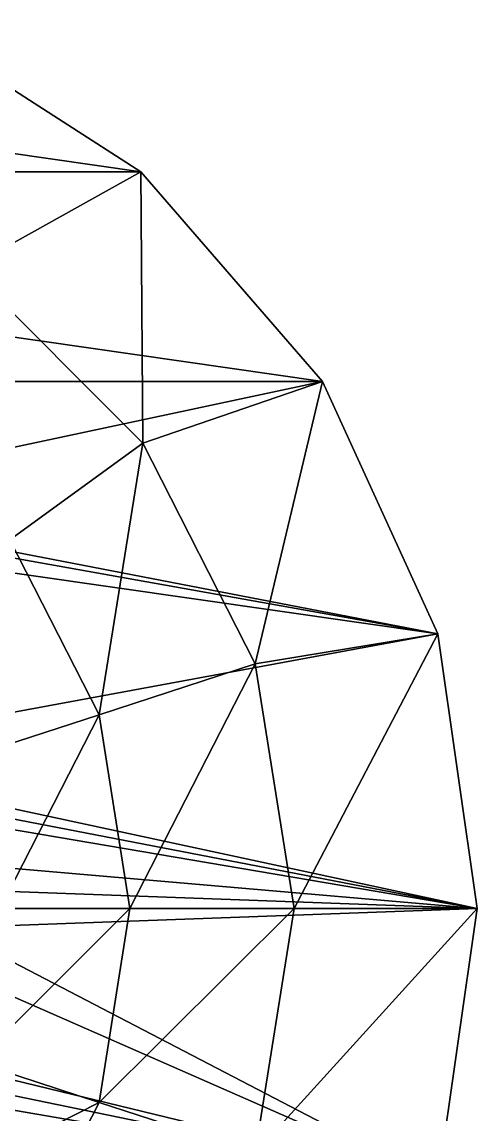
# Model space of a CAD drawing. Extents: x -5 to 5, y -5 to 5.
# Drawn here: x 2.69 to 5.05, y -1.07 to 4.59 of the extents above; entities that cross this region are included whole.
import ezdxf

# ---------------------------------------------------------------- set-up
doc = ezdxf.new("R2010")
doc.units = 0

msp = doc.modelspace()

# ---------------------------------------------------------------- linework, layer by layer
for points in [[(3.306615, 3.815884, -3.19), (-3.306615, 3.815884, -3.19), (-2.097545, 4.592903, -3.19)], [(3.306615, 3.815884, -3.19), (-2.097545, 4.592903, -3.19), (2.097545, 4.592903, -3.19)], [(3.306615, 3.815884, -3.19), (2.097545, 4.592903, -3.19), (2.410083, 3.317195, -3.000376)], [(4.247595, 2.729923, -3.19), (-4.247595, 2.729923, -3.19), (-3.306615, 3.815884, -3.19)], [(4.247595, 2.729923, -3.19), (-3.306615, 3.815884, -3.19), (3.306615, 3.815884, -3.19)], [(3.306615, 3.815884, -3.19), (2.410083, 3.317195, -3.000376), (3.317195, 2.410083, -3.000376)], [(4.247595, 2.729923, -3.19), (3.306615, 3.815884, -3.19), (3.317195, 2.410083, -3.000376)], [(3.317195, 2.410083, -3.000376), (2.410083, 3.317195, -3.000376), (2.628183, 1.909487, -2.53283)], [(1.313771, 2.104861, -3.19), (-4.247595, 2.729923, -3.19), (4.247595, 2.729923, -3.19)], [(1.313771, 2.104861, -3.19), (4.247595, 2.729923, -3.19), (4.844704, 1.422436, -3.19)], [(4.247595, 2.729923, -3.19), (3.317195, 2.410083, -3.000376), (3.899596, 1.267056, -3.000376)], [(4.844704, 1.422436, -3.19), (4.247595, 2.729923, -3.19), (3.899596, 1.267056, -3.000376)], [(3.317195, 2.410083, -3.000376), (2.628183, 1.909487, -2.53283), (3.089614, 1.003877, -2.53283)], [(3.899596, 1.267056, -3.000376), (3.317195, 2.410083, -3.000376), (3.089614, 1.003877, -2.53283)], [(1.422432, 2.033375, -3.19), (1.313771, 2.104861, -3.19), (4.844704, 1.422436, -3.19)], [(1.459677, 1.90893, -3.19), (1.422432, 2.033375, -3.19), (4.844704, 1.422436, -3.19)], [(1.394095, 0.785175, -3.19), (1.459677, 1.90893, -3.19), (4.844704, 1.422436, -3.19)], [(3.089614, 1.003877, -2.53283), (2.628183, 1.909487, -2.53283), (2.450839, 0.796326, -1.830818)], [(1.394095, 0.785175, -3.19), (4.844704, 1.422436, -3.19), (5.049228, 0, -3.19)], [(4.844704, 1.422436, -3.19), (3.899596, 1.267056, -3.000376), (4.100278, 0, -3.000376)], [(5.049228, 0, -3.19), (4.844704, 1.422436, -3.19), (4.100278, 0, -3.000376)], [(3.899596, 1.267056, -3.000376), (3.089614, 1.003877, -2.53283), (3.248613, 0, -2.53283)], [(4.100278, 0, -3.000376), (3.899596, 1.267056, -3.000376), (3.248613, 0, -2.53283)], [(3.089614, 1.003877, -2.53283), (2.450839, 0.796326, -1.830818), (2.576964, 0, -1.830818)], [(3.248613, 0, -2.53283), (3.089614, 1.003877, -2.53283), (2.576964, 0, -1.830818)], [(1.44037, 0.696658, -3.19), (1.394095, 0.785175, -3.19), (5.049228, 0, -3.19)], [(1.481033, 0.605427, -3.19), (1.44037, 0.696658, -3.19), (5.049228, 0, -3.19)], [(2.168943, 0.248543, -3.19), (1.481033, 0.605427, -3.19), (5.049228, 0, -3.19)], [(2.301651, 0.099612, -3.19), (2.168943, 0.248543, -3.19), (5.049228, 0, -3.19)], [(2.301634, -0.099658, -3.19), (2.301651, 0.099612, -3.19), (5.049228, 0, -3.19)], [(2.301634, -0.099658, -3.19), (5.049228, 0, -3.19), (4.844704, -1.422436, -3.19)], [(2.450839, -0.796326, -1.830818), (3.248613, 0, -2.53283), (2.576964, 0, -1.830818)], [(3.089614, -1.003877, -2.53283), (3.248613, 0, -2.53283), (2.450839, -0.796326, -1.830818)], [(3.089614, -1.003877, -2.53283), (4.100278, 0, -3.000376), (3.248613, 0, -2.53283)], [(3.899596, -1.267056, -3.000376), (4.100278, 0, -3.000376), (3.089614, -1.003877, -2.53283)], [(3.899596, -1.267056, -3.000376), (5.049228, 0, -3.19), (4.100278, 0, -3.000376)], [(3.899596, -1.267056, -3.000376), (4.844704, -1.422436, -3.19), (5.049228, 0, -3.19)], [(2.168899, -0.248566, -3.19), (2.301634, -0.099658, -3.19), (4.844704, -1.422436, -3.19)], [(1.481112, -0.605233, -3.19), (2.168899, -0.248566, -3.19), (4.844704, -1.422436, -3.19)], [(1.429983, -0.717738, -3.19), (1.481112, -0.605233, -3.19), (4.844704, -1.422436, -3.19)], [(1.370324, -0.825961, -3.19), (1.429983, -0.717738, -3.19), (4.844704, -1.422436, -3.19)], [(1.477701, -1.673553, -3.19), (1.370324, -0.825961, -3.19), (4.844704, -1.422436, -3.19)], [(3.089614, -1.003877, -2.53283), (2.450839, -0.796326, -1.830818), (2.084808, -1.514702, -1.830818)], [(2.628183, -1.909487, -2.53283), (3.089614, -1.003877, -2.53283), (2.084808, -1.514702, -1.830818)], [(3.899596, -1.267056, -3.000376), (3.089614, -1.003877, -2.53283), (2.628183, -1.909487, -2.53283)]]:
    msp.add_3dface(points)

doc.saveas('drawing.dxf')
